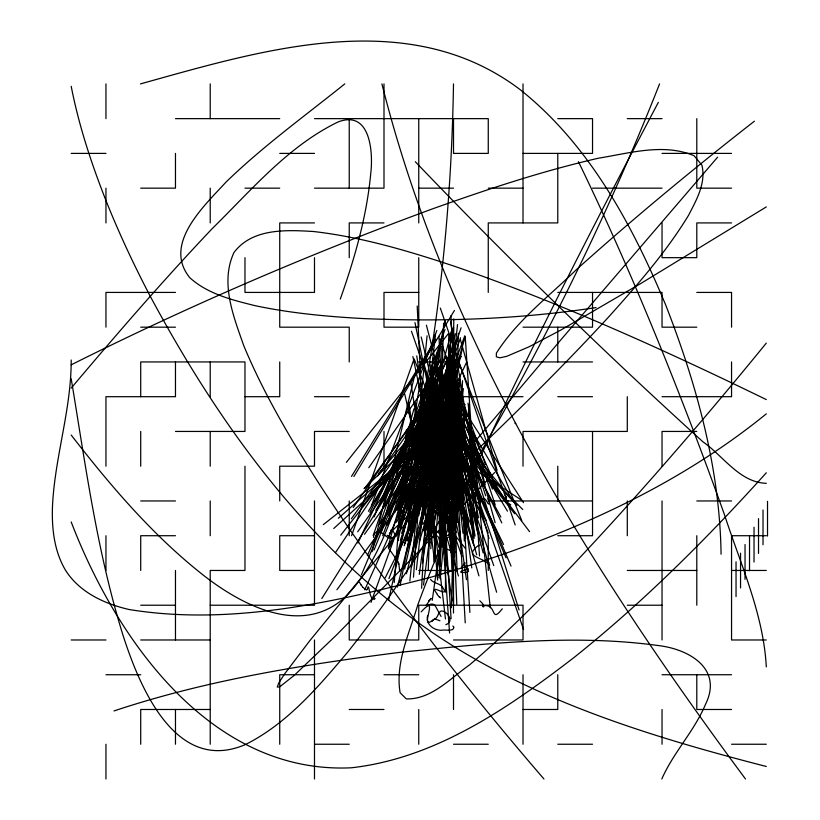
<?xml version="1.0" encoding="UTF-8"?>
<svg xmlns="http://www.w3.org/2000/svg" width="820" height="820" viewBox="0 0 820 820"><rect width="100%" height="100%" fill="white"/><g stroke="black" fill="none" stroke-linecap="round" stroke-linejoin="round"><path stroke-width="1.23" d="M445.455 592.235L446.059 371.388M447.453 478.798L448.755 334.109M430.777 535.86L431.843 428.276M399.709 571.478L398.879 563.965M450.416 551.05L453.808 318.867M429.711 525.928L432.017 385.287M457.416 522.494L459.313 411.353M453.501 83.896C451.933 180.707 443.743 277.478 427.835 372.997C419.707 419.215 409.641 465.206 394.461 509.671C382.745 541.333 369.195 573.703 344.543 597.636C301.309 636.699 241.531 605.078 203.309 575.168C152.643 535.265 110.546 485.819 71.196 435.051M71.196 360.011C71.371 409.477 54.755 457.068 52.48 506.329C51.66 528.387 54.171 551.327 65.733 570.597C79.796 592.481 104.55 603.868 129.119 609.516C230.41 625.978 333.197 602.444 431.043 577.188C550.732 542.307 668.884 493.148 766.31 413.833M451.4 607.743L458.37 333.32M438.362 494.327L443.61 323.152M439.592 561.71L444.665 401.595M450.662 552.413L454.823 423.253M428.265 569.551L433.052 426.677M442.964 545.638L449.452 362.081M446.049 490.534L451.277 369.359M454.475 557.139L462.562 380.705M411.65 469.481L413.895 424.862M444.184 529.125L452.271 366.724M446.346 515.667C444.296 529.402 452.394 515.267 458.851 522.996M421.613 588.258L432.816 383.862M445.127 512.459L451.184 404.906M413.495 577.167L425.354 408.483M430.766 548.744L438.649 437.101M433.995 561.679L451.348 331.485M444.542 522.514L456.053 371.245M438.854 577.915L450.846 422.638M487.982 499.769C487.849 493.343 491.241 507.447 487.828 503.265C481.268 490.063 482.693 511.28 473.939 499.001A35.106 26.25 8.3 0 1 471.941 496.776M394.235 582.569L406.464 429.803M390.176 533.738L390.945 530.068A3.065 1.127 64.4 0 1 391.54 530.171C398.653 534.64 392.103 541.261 386.128 536.321C381.884 531.708 374.453 528.439 373.469 537.397M443.138 516.528L455.93 374.351M442.328 504.044L452.763 390.289M407.099 541.128L427.077 335.821M440.196 578.746L455.377 423.766M409.846 581.042L431.156 370.107M419.973 532.139L433.298 403.481M437.993 509.261L457.529 324.577M423.366 505.079L434.016 406.136M413.546 531.647L435.481 334.212M416.375 569.726L438.638 371.347M436.588 574.738L459.928 375.201M446.582 519.911L463.402 388.588M424.042 509.989L442.287 369.072M423.509 585.019L452.373 365.33M452.537 509.097L465.094 413.413M433.032 485.009L442.349 415.484M419.266 574.379L443.241 400.18M432.232 600.363L456.607 428.593M446.316 516.005C444.594 523.18 437.009 513.843 435.184 510.891M408.124 527.834L433.483 357.622M432.119 521.13L450.682 396.214M426.359 530.202L450.395 372.229M410.061 544.5L441.355 340.659M444.327 542.778A2.696 0.635 61.2 0 1 444.317 542.194C446.398 542.481 441.877 545.259 440.606 544.101L459.784 420.732M422.433 563.094L454.833 355.767M427.681 535.501L455.848 359.929M410.892 528.09L431.658 401.513M397.977 516.846L420.127 382.489M432.939 504.402L454.516 373.643M397.946 528.91L414.11 433.165M434.016 524.964L454.618 406.054M418.805 515.534L435.676 423.971M400.17 585.326L436.281 398.448M410.256 487.941L437.398 352.559M431.412 517.912L458.626 382.428M443.558 478.511L461.106 391.622M398.1 540.616L430.848 380.992M404.547 494.87L427.835 382.12M414.448 467.431L445.116 320.671M433.196 526.04L453.152 430.264M406.484 506.719L432.232 384.119M417.031 500.856L436.927 406.064M414.51 524.205L441.232 397.536M427.579 615.769C425.601 623.077 432.222 629.309 439.089 630.088A5.576 1.742 6.4 0 0 440.914 630.313C444.225 629.319 454.495 631.923 453.655 627.208M388.598 600.404L439.458 371.481M404.619 569.08L436.537 426.718M411.455 567.102L462.531 347.905M372.208 551.706L414.981 374.115M410.471 518.752L455.346 333.607M420.568 521.387L441.97 433.698M409.764 530.735L457.509 338.445M421.859 522.893L448.202 417.062M397.392 587.089L440.35 415.248M406.976 509.23L433.78 404.998M406.402 573.744L456.791 380.162M404.854 543.609L455.11 351.216M381.607 530.304L413.905 408.903M396.552 535.521L452.373 328.266M418.887 483.4L451.328 363.383M425.662 542.697L455.971 432.929M388.967 543.404L437.829 369.308M419.317 542.307L461.568 392.216M404.188 545.741L465.186 336.907M396.449 556.278L450.457 372.475M411.753 555.529L458.042 398.674M397.075 510.132L441.385 365.648M400.242 530.274L442.656 392.708M413.444 497.904L443.845 399.852M406.3 553.151L451.041 409.19M395.916 536.71L455.315 347.219M405.111 474.903L422.095 421.808M437.501 501.297L461.865 426.513M401.595 533.338L441.949 410.779M400.355 540.39L440.955 418.169M400.611 508.912L461.076 327.774M394.933 512.295L422.597 431.074M380.336 522.914L439.561 350.058M399.391 514.191L460.553 337.748M340.3 299.085C354.609 258.515 366.714 216.716 370.722 173.727C373.325 152.715 370.589 109.388 338.035 121.975C287.943 146.226 251.186 190.383 212.103 228.729C163.313 280.204 116.911 333.894 71.196 388.116M373.131 535.583L444.973 329.466M351.565 535.675L413.618 360.226M407.909 540.031L455.131 406.638M382.704 535.778L432.816 395.486M370.999 602.393L434.303 428.327M406.874 492.738L464.796 335.759M371.388 505.643L436.855 330.46M388.916 578.623L458.657 398.069M431.187 462.039L451.738 410.625M659.567 83.896C605.201 221.82 538.525 354.763 463.177 482.385C427.794 541.056 390.351 598.62 347.598 652.238C318.016 687.191 287.277 723.496 245.662 744.437C175.89 774.664 139.8 687.293 123.205 635.859C97.026 552.188 85.536 465.001 71.196 378.779M374.033 550.056L420.988 433.934M361.374 574.943L444.348 376.667M423.94 493.681L457.222 413.946M374.043 517L440.053 359.867M428.768 467.523L457.591 398.909M388.608 515.872L456.627 358.268M367.37 555.601L453.122 361.282M387.839 502.885L441.109 383.493M364.736 589.816L457.006 385.113M661.801 779C673.404 752.422 694.345 731.102 705.528 704.267C722.943 669.13 689.764 649.399 658.829 645.617C572.924 633.788 485.809 643.587 400.078 652.33C303.492 664.62 206.589 680.087 113.97 710.95M357.889 543.024L439.674 367.924M381.556 500.446L456.094 340.648M415.525 470.629L466.508 362.399M404.147 487.592L448.243 394.41M461.332 568.127L464.899 562.622L464.53 564.755L468.005 569.551L468.517 571.458L465.483 572.698L460.553 572.022L462.008 570.843L468.312 568.813M389.49 547.391L461.978 395.763M381.013 492.646L423.11 405.623M412.06 476.051L434.918 430.121M412.029 488.402L445.168 422.392M385.164 577.915L457.427 434.087M422.782 524.431L425.221 520.608L424.493 527.332L422.792 530.396L423.397 529.453L424.073 530.13L425.17 535.644M383.616 483.441L454.598 345.035M658.357 102.326C598.098 216.562 539.006 331.464 484.261 448.458C460.471 499.964 437.265 551.819 417.708 605.109C409.405 633.389 395.086 662.57 400.098 692.695L406.3 698.906C431.433 699.562 450.282 678.335 469.47 664.969C506.094 633.942 539.796 599.666 572.913 564.98C640.184 493.527 704.308 419.163 766.31 343.108M431.853 621.529L434.139 619.305A4.941 4.551 56 0 1 435.41 619.12L439.961 620.771M396.501 522.258L458.728 404.178M417.964 503.224L454.259 434.979M462.316 486.168C459.723 490.329 463.802 495.423 465.381 487.992C466.846 480.51 457.252 489.919 454.434 491.508M369.82 512.305L451.287 361.589M379.947 513.505L442.933 396.757M387.778 513.392L438.31 421.675M387.163 525.2L459.159 398.438M374.986 501.215L450.774 368.467M368.457 511.29L424.811 414.008M419.143 481.719L465.145 404.567M353.881 476.492L454.464 310.442M390.75 474.944L433.124 405.029M404.977 497.391L445.239 431.217M351.513 476.399L435.789 339.255M412.757 481.135L458.093 407.366M321.829 598.538L455.489 385.226M375.714 510.327L435.604 416.16M406.207 503.839L453.89 429.096M335.421 552.659L460.522 365.607M411.138 486.188L452.958 423.899M394.256 497.607L441.232 428.911M353.236 507.529L421.265 409.067M368.785 467.687L446.664 356.423M377.712 475.856L459.538 359.488M357.694 531.801L452.722 396.255M364.51 534.291L437.029 432.96M351.329 518.814L454.946 375.355M405.336 479.782L457.027 408.749M365.023 488.002L461.363 356.495M336.928 589.734L452.291 433.39M378.215 525.661L460.912 415.709M502.281 608.809C491.211 623.077 496.151 606.308 486.619 605.693C485.512 605.037 480.335 606.38 483.626 606.902C484.63 604.77 481.155 602.423 479.864 600.783M421.193 611.884C440.658 590.543 417.718 633.224 433.267 619.674M340.71 535.214L435.205 414.889M346.368 462.357L448.448 333.545M378.707 473.345L450.826 389.356M362.368 506.042L459.159 393.661M717.582 157.204L559.752 341.13L401.349 528.736L309.642 640.891L284.745 673.712L278.882 682.763L277.262 687.047L279.528 686.976L294.226 675.362L336.179 635.305L413.813 556.575L494.655 472.515M380.716 484.528L448.673 409.59M766.31 472.781C706.799 538.781 643.679 601.829 574.195 657.373C508.482 707.875 435.912 758.295 351.36 767.786C210.75 774.51 116.081 639.221 71.196 521.951M450.323 533.758C447.74 537.1 443.374 534.076 441.97 539.591C437.121 548.467 450.672 550.148 456.514 552.352M428.614 600.865L431.156 598.405L426.164 605.283L431.945 603.961L434.661 604.75L441.078 616.455M372.967 488.535L450.344 407.499M370.691 493.496L432.745 430.367M398.489 493.773L462.326 430.859M432.755 459.589L464.222 429.249M363.988 488.566L445.465 411.056M389.336 533.492C463.802 462.716 539.058 392.585 608.655 316.94C637.458 284.868 666.076 252.232 688.554 215.291C696.487 199.906 706.215 183.065 701.91 165.138L694.099 155.738C663.667 142.905 629.791 153.155 598.723 158.147C542.389 170.99 487.49 189.256 433.124 208.649C309.704 253.913 188.743 305.962 71.196 364.828M374.812 489.95L434.19 435.082M407.776 480.848L456.432 436.394M333.73 528.5L442.646 429.424M475.661 548.047C464.909 557.026 484.968 558.03 488.607 564.519C493.179 568.547 480.674 552.854 489.181 562.827M338.353 518.23L436.834 431.617M429.608 539.293L431.053 538.176A26.312 20.551 52.3 0 1 433.39 536.874C439.797 532.887 438.659 541.005 440.606 544.101M344.779 83.896C304.773 116.061 262.964 146.196 226.064 182.04C204.426 205.697 162.288 244.042 189.861 277.775C207.88 294.042 232.234 299.997 255.194 305.696C290.608 313.168 326.719 316.561 362.819 318.539C440.658 321.891 518.968 319.339 596.058 307.582M323.346 524.626L457.744 418.21M754.41 121.196C693.484 168.695 633.942 218.007 576.429 269.595C548.98 296.43 517.051 320.374 496.377 353.143L496.346 356.813L499.862 357.827L506.698 356.341L528.992 346.829L560.614 330.204L641.271 283.197L766.31 206.917M445.834 624.676C453.819 621.98 448.817 613.411 443.169 611.197C437.9 609.383 438.813 618.167 434.18 619.172M374.433 599.297C368.467 600.158 369.461 579.72 367.278 589.549A3.454 1.814 78.1 0 1 366.499 589.928L363.055 587.54M478.501 545.925L479.977 545.044M140.466 83.896C262.297 50.04 407.97 4.756 519.982 89.523C589.119 144.463 632.189 224.67 665.625 304.825C696.651 384.334 719.857 468.404 721.077 554.228M175.47 118.644L279.733 118.644M314.49 118.644L488.259 118.644L488.259 153.401L453.511 153.401L453.511 118.644M557.774 118.644L592.532 118.644L592.532 153.401L523.016 153.401M627.29 118.644L662.037 118.644M71.196 153.401L105.954 153.401M279.733 153.401L314.49 153.401M662.037 153.401L731.553 153.401M140.712 188.159L175.47 188.159L175.47 153.401M244.975 188.159L279.733 188.159M314.49 188.159L383.996 188.159L383.996 83.896M418.753 188.159L453.511 188.159M488.259 188.159L523.016 188.159M592.532 188.159L662.037 188.159M731.553 188.159L696.795 188.159L696.795 118.644M314.49 222.917L279.733 222.917L279.733 327.18L349.238 327.18L349.238 361.938M383.996 222.917L349.238 222.917L349.238 257.664M731.553 222.917L696.795 222.917L696.795 257.664L662.037 257.664L662.037 222.917M175.47 292.422L105.954 292.422L105.954 327.18M418.753 292.422L383.996 292.422L383.996 327.18L418.753 327.18L418.753 257.664M557.774 292.422L662.037 292.422L662.037 327.18L696.795 327.18M696.795 292.422L731.553 292.422L731.553 327.18M140.712 327.18L175.47 327.18M523.016 327.18L592.532 327.18L592.532 292.422M418.753 361.938L453.511 361.938L453.511 327.18M523.016 361.938L592.532 361.938M244.975 396.695L279.733 396.695L279.733 361.938M314.49 396.695L349.238 396.695M453.511 396.695L523.016 396.695M557.774 396.695L592.532 396.695M662.037 396.695L731.553 396.695L731.553 361.938M175.47 431.443L244.975 431.443L244.975 361.938L140.712 361.938L140.712 396.695M349.238 431.443L314.49 431.443L314.49 466.201L279.733 466.201L279.733 500.958M696.795 431.443L662.037 431.443L662.037 466.201M140.712 500.958L175.47 500.958M488.259 500.958L592.532 500.958M696.795 500.958L731.553 500.958M175.47 535.716L140.712 535.716L140.712 570.464M314.49 535.716L279.733 535.716L279.733 570.464L314.49 570.464M557.774 535.716L592.532 535.716L592.532 431.443M766.31 535.716L731.553 535.716L731.553 639.979L766.31 639.979M418.753 570.464L453.511 570.464L453.511 605.221M627.29 570.464L696.795 570.464M731.553 570.464L766.31 570.464M140.712 605.221L175.47 605.221M210.217 605.221L314.49 605.221L314.49 500.958M627.29 605.221L662.037 605.221M71.196 639.979L105.954 639.979M140.712 639.979L210.217 639.979M453.511 639.979L523.016 639.979L523.016 605.221L418.753 605.221L418.753 639.979L349.238 639.979L349.238 605.221M105.954 674.737L140.712 674.737M314.49 674.737L279.733 674.737L279.733 744.242M383.996 674.737L418.753 674.737M662.037 674.737L731.553 674.737M210.217 709.484L140.712 709.484L140.712 744.242M349.238 709.484L383.996 709.484M523.016 709.484L557.774 709.484L557.774 674.737M731.553 709.484L696.795 709.484L696.795 674.737M314.49 744.242L349.238 744.242M453.511 744.242L488.259 744.242M557.774 744.242L592.532 744.242M731.553 744.242L766.31 744.242M766.31 766.485C647.287 735.837 527.178 698.824 425.385 627.7C305.942 544.716 218.714 423.694 150.603 296.932A1112.002 509.158 38.3 0 1 106.2 201.146C91.492 163.867 78.863 125.665 71.196 86.274M766.31 483.308C739.773 482.58 723.107 455.828 702.976 441.847C603.817 351.923 507.836 258.454 415.309 161.735M387.112 535.255L392.134 538.043A2.921 2.009 13.1 0 1 392.503 538.966L388.393 547.135A6.488 4.305 22.2 0 0 388.516 548.211M514.919 423.284L515.647 423.632M766.31 399.586C664.866 350.242 561.895 303.482 455.223 266.52C409.036 251.186 362.071 237.072 313.558 231.517C286.262 229.866 252.293 228.114 233.966 252.529C219.893 282.838 233.536 316.489 243.796 345.773C264.542 395.547 292.34 441.949 321.368 487.264C388.588 589.58 464.069 686.299 543.957 779M414.633 430.654L521.622 500.2M508.359 503.593L504.515 500.323L508.441 501.256L505.94 500.518L506.34 497.945A16.933 5.689 18.7 0 0 506.565 497.104M409.2 500.641L407.243 498.621M434.292 420.906L522.76 509.507M425.139 405.869L516.938 505.468M440.535 597.944L439.561 596.868M433.083 527.096L444.05 538.443L445.824 538.381L453.696 534.968A3.864 3.382 85.3 0 1 454.946 535.265L465.391 548.447M430.5 579.309C433.575 583.799 440.412 582.887 443.056 588.001C450.498 599.328 427.087 581.37 437.429 594.285M439.991 411.64L502.506 488.289M451.174 433.175L514.663 513.74M427.937 397.218L529.576 531.668M745.493 779C589.508 568.557 446.326 340.526 381.905 83.896M472.002 496.756L470.065 493.835M446.121 421.48L503.08 497.709M505.222 495.065L506.258 497.012M417.985 417.657L486.465 520.638M361.138 585.091L359.519 582.313M454.382 395.26L523.488 502.66M448.868 408.688L507.016 502.967M451.451 418.036L507.457 511.157M449.852 393.303L513.515 501.778M417.288 497.719C421.511 506.719 420.455 497.156 420.281 493.343C421.521 498.785 416.857 507.221 410.881 501.932A19.895 14.975 82.1 0 1 409.149 500.764M447.484 418.19L500.856 517.092M431.248 415.351L466.344 484.999M454.157 403.696L486.424 469.481M455.172 429.782L482.242 485.409M448.191 430.213L503.552 544.521M578.438 161.684C623.303 254.118 662.591 349.166 698.958 445.219A2403 525.107 57.4 0 1 724.654 515.226C740.798 564.99 763.461 614.006 766.31 666.906M434.241 382.11L501.768 522.863M461.824 409.211L498.816 492.707M447.505 422.136L506.073 557.866M413.208 429.516L446.059 505.95M452.783 396.48L492.512 489.12M450.938 425.58L511.044 566.118M422.884 411.097L472.351 527.67M434.815 393.087L473.437 487.726M457.201 358.576L521.766 520.618M437.962 406.935L488.177 532.897M428.122 431.996L457.252 506.206M414.131 358.832L467.42 495.218M420.506 433.934L456.145 532.457M455.479 380.859L485.512 464.571M420.701 417.8L450.006 499.329M415.576 425.918L461.926 556.257M388.557 548.211L397.823 561.331A11.839 8.272 61.1 0 1 398.92 563.965M411.435 331.229L493.753 565.585M451.84 422.505L523.57 629.504M418.518 385.871L473.786 545.126M440.319 308.064L515.185 524.943M440.186 338.916L495.218 504.864M444.358 542.819L445.332 545.833M433.37 426.687L454.239 491.713M450.395 385.349L485.686 495.854M456.678 411.927L519.07 609.967M416.273 409.446L441.867 491.682M434.979 365.904L475.436 498.539M408.872 412.224L458.472 575.999M438.116 425.057L468.384 526.553M440.104 397.71L496.612 592.214M437.706 430.859L478.931 575.906M460.461 339.88L497.074 470.28M455.336 380.941L495.157 522.709M436.404 366.981L464.848 468.21M458.257 428.46L488.986 538.463M424.647 365.945L476.676 554.843M451.635 433.011L483.185 552.957M426.39 325.181L466.611 478.89M409.385 431.945L439.038 547.873M469.183 421.982L485.153 484.784M425.395 405.172L442.667 473.458M421.203 336.969L463.167 511.793M445.988 356.044L480.1 502.814M460.184 418.989L473.478 477.107M404.721 394.051L421.962 470.454M430.08 425.867L442.441 482.18M412.88 356.515L452.476 545.7M414.971 322.608L461.414 548.057M453.532 394.164L478.562 517.933M441.56 368.6L474.175 534.404M445.168 391.202L474.247 538.299M441.877 403.809L468.251 538.945M429.547 361.876L456.73 503.705M450.569 321.87L480.417 503.07M450.846 412.962L468.63 524.585M448.335 363.926L473.222 524.021M450.129 376.698L475.036 536.075M410.881 382.766L435.881 544.562M408.452 400.652L430.1 542.85M431.084 414.284L451.072 546.981M453.86 370.066L477.476 531.606M416.765 355.901L452.127 600.865M438.146 414.325L445.813 468.589M444.911 426.769L466.436 579.73M450.918 414.951L471.787 567.942M431.986 424.842L445.188 523.447M426.687 393.631L444.768 530.038M432.734 370.332L451.635 517.297M451.184 404.321L460.86 481.145M431.176 431.781L448.704 576.388M415.197 402.497L434.6 562.202M421.101 411.404L445.475 619.008M445.783 378.819L462.992 533.256M468.066 403.143L490.298 607.794M442.687 417.79L448.642 491.805M425.108 426.072L437.603 580.14M463.156 412.962L473.365 543.424M432.601 395.117L449.575 633.04M439.469 395.824L448.366 530.294M465.268 337.071L479.505 556.001M451.687 329.23L469.891 612.438M443.599 427.691L448.489 503.972M457.591 409.139L465.657 538.381M445.557 369.881L454.178 511.864M438.259 409.18L451.072 618.721M438.628 422.361L445.301 532.262M451.441 377.548L465.227 622.872M438.936 336.425L452.097 569.111M445.711 432.796L453.429 573.826M450.938 315.731L461.086 511.844M417.206 306.003L426.287 497.637M430.018 396.388L434.836 501.297M449.36 394.307L455.715 541.056M446.49 361.015L456.801 604.186M428.645 395.168L435.02 541.62M451.01 410.318L457.119 571.232M468.691 404.731L471.674 487.951M450.2 344.851L455.448 501.327M430.777 406.382L433.616 499.236M441.057 398.253L444.737 524.503M427.025 378.881L431.064 514.202M460.338 391.499L464.315 540.954M437.091 390.966L439.428 532.498M441.693 346.368L444.542 543.527M434.877 397.423L436.394 509.046M448.171 395.886L449.544 497.976M459.753 379.086L461.035 492.42M438.874 431.002L440.36 566.2M436.414 401.841L437.501 495.618M452.127 370.937L453.511 613.053M455.418 365.3L456.156 518.537M767.52 501.348L767.52 536.106M763.02 509.989L763.02 544.746M758.52 518.63L758.52 553.387M754.031 527.27L754.031 562.028M749.531 535.911L749.531 570.669M745.042 544.552L745.042 579.309M740.542 553.192L740.542 587.94M736.042 561.833L736.042 596.581M696.795 535.716L696.795 605.221M662.037 500.958L662.037 639.979M662.037 709.484L662.037 744.242M627.29 396.695L627.29 431.443L523.016 431.443L523.016 466.201M627.29 500.958L627.29 535.716M557.774 153.401L557.774 222.917L488.259 222.917L488.259 292.422M557.774 327.18L557.774 361.938M557.774 466.201L557.774 500.958M523.016 83.896L523.016 222.917M523.016 674.737L523.016 744.242M488.259 535.716L488.259 570.464M453.511 431.443L453.511 466.201M453.511 500.958L453.511 535.716M453.511 674.737L453.511 709.484M418.753 118.644L418.753 222.917M418.753 709.484L418.753 744.242M383.996 431.443L383.996 466.201M349.238 118.644L349.238 188.159M349.238 500.958L349.238 535.716M314.49 257.664L314.49 292.422L244.975 292.422L244.975 257.664M314.49 639.979L314.49 779M244.975 466.201L244.975 570.464L210.217 570.464L210.217 744.242M210.217 83.896L210.217 118.644M210.217 188.159L210.217 222.917M210.217 361.938L210.217 396.695M210.217 431.443L210.217 466.201M210.217 500.958L210.217 535.716M175.47 361.938L175.47 396.695L105.954 396.695L105.954 466.201M175.47 570.464L175.47 639.979M175.47 709.484L175.47 744.242M140.712 431.443L140.712 466.201M105.954 83.896L105.954 118.644M105.954 188.159L105.954 222.917M105.954 535.716L105.954 570.464M105.954 744.242L105.954 779M363.075 587.468A21.361 10.947 76.7 0 1 361.169 585.019M375.16 598.661A15.918 2.419 58.6 0 1 373.52 597.452M425.857 537.172A31.006 4.899 75.6 0 1 426.072 539.334M452.824 626.06A14.657 7.001 -1.7 0 1 453.839 627.177M475.354 547.873A27.931 19.444 -2.2 0 1 478.183 545.689M510.778 504.843A20.971 6.519 27.8 0 1 508.728 503.511M439.325 597.042A50.604 43.573 31.3 0 1 437.183 594.428"/></g></svg>
